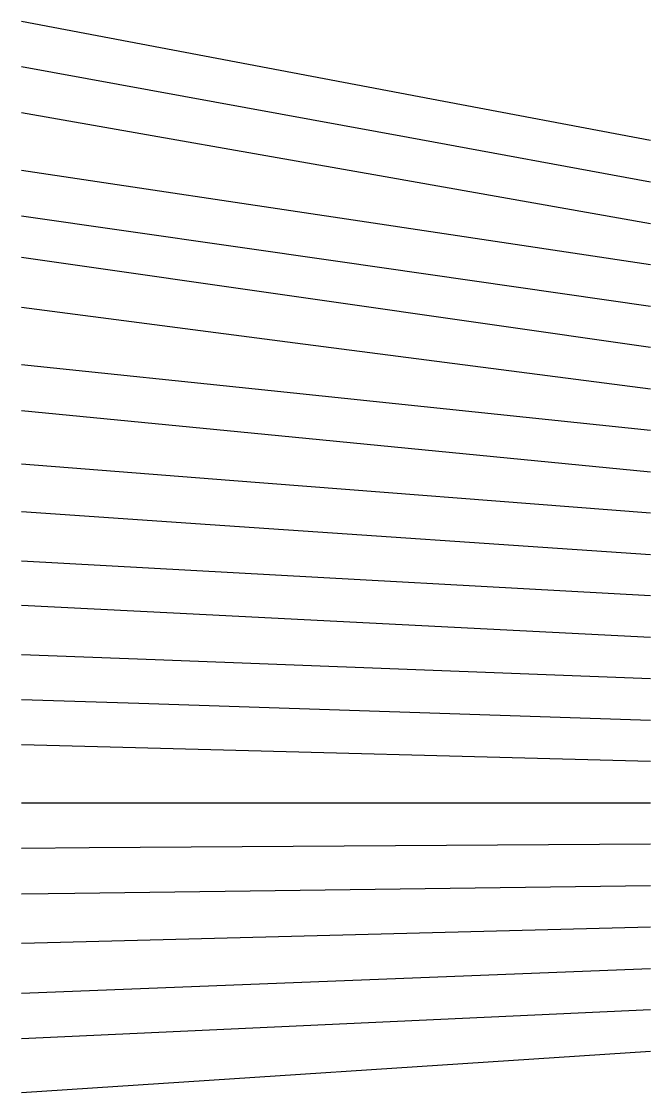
# Model space of a CAD drawing. Header units: millimetres. Extents: x -76 to 0, y 0 to 129.
import ezdxf

# ---------------------------------------------------------------- set-up
doc = ezdxf.new("R2010")
doc.units = ezdxf.units.MM
doc.layers.get('0').update_dxf_attribs({"linetype": 'CONTINUOUS'})

msp = doc.modelspace()

# ---------------------------------------------------------------- linework, layer by layer
for p, q in [((-26.48, 120.02), (-76, 129.4)), ((-29.3, 115.36), (-76, 123.9)), ((0, 115), (-26.48, 120.02)), ((-76, 118.4), (-32.06, 110.65)), ((0, 110), (-29.3, 115.36)), ((-35.12, 105.27), (-76, 111.4)), ((-32.06, 110.65), (0, 105)), ((-76, 105.9), (-37.77, 100.42)), ((0, 100), (-35.12, 105.27)), ((-40.25, 95.77), (-76, 100.9)), ((-37.77, 100.42), (0, 95)), ((0, 90), (-40.25, 95.77)), ((-76, 94.9), (-42.94, 90.59)), ((-42.94, 90.59), (0, 85)), ((-45.84, 84.76), (-76, 87.9)), ((0, 80), (-45.84, 84.76)), ((-76, 82.4), (-48.25, 79.7)), ((-48.25, 79.7), (0, 75)), ((-50.87, 73.95), (-76, 75.9)), ((0, 70), (-50.87, 73.95)), ((-76, 70.2), (-53.21, 68.64)), ((-53.21, 68.64), (0, 65)), ((-55.54, 63.07), (-76, 64.2)), ((0, 60), (-55.54, 63.07)), ((-76, 58.9), (-57.64, 57.96)), ((-57.64, 57.96), (0, 55)), ((-59.83, 52.28), (-76, 52.9)), ((0, 50), (-59.83, 52.28)), ((-76, 47.5), (-61.83, 47.03)), ((-61.83, 47.03), (0, 45)), ((-63.75, 41.68), (-76, 42)), ((0, 40), (-63.75, 41.68)), ((-76, 35), (-66.08, 35)), ((-66.08, 35), (0, 35)), ((0, 30), (-67.83, 29.55)), ((-67.83, 29.55), (-76, 29.5)), ((-69.54, 24.09), (0, 25)), ((-76, 24), (-69.54, 24.09)), ((0, 20), (-71.28, 18.12)), ((-71.28, 18.12), (-76, 18)), ((-72.95, 12.12), (0, 15)), ((-76, 12), (-72.95, 12.12)), ((0, 10), (-76, 6.5)), ((-76, 0), (0, 5))]:
    msp.add_line(p, q)

doc.saveas('drawing.dxf')
